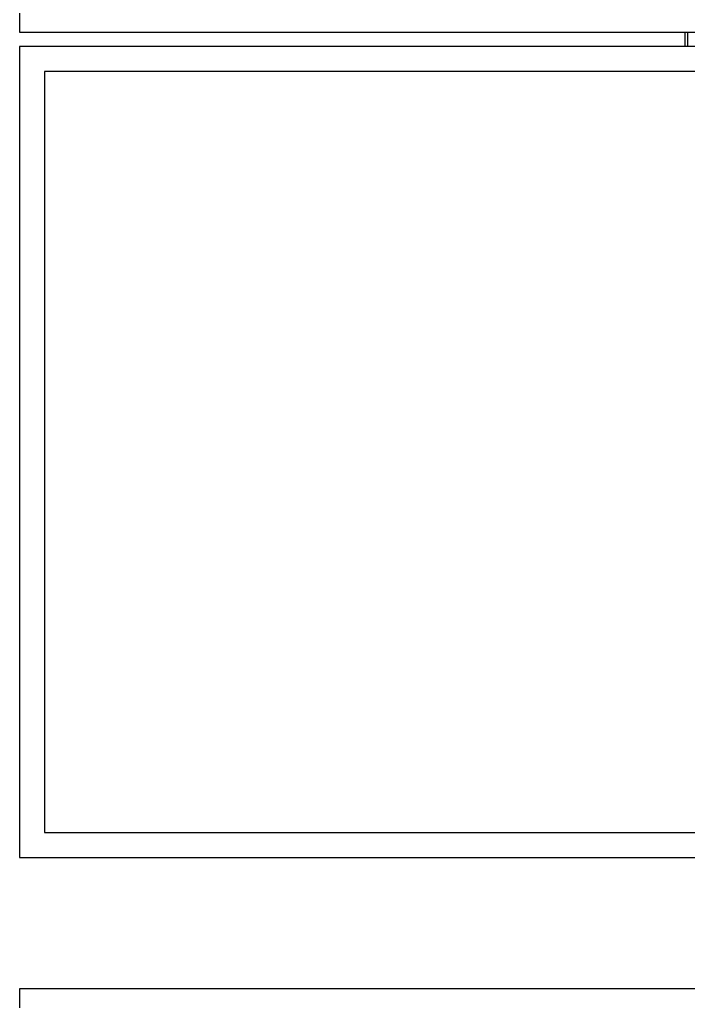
# Model space of a CAD drawing. Header units: inches. Extents: x -1851 to 6314, y -1304 to 4687.
# Drawn here: x 423.5 to 460.4, y 2433 to 2487.1 of the extents above; entities that cross this region are included whole.
import ezdxf

# ---------------------------------------------------------------- set-up
doc = ezdxf.new("R2010")
doc.units = ezdxf.units.IN
doc.header["$MEASUREMENT"] = 0

# ---------------------------------------------------------------- blocks, each defined once
blk = doc.blocks.new('2.4.20_7-7_Mid Plan View')
at = {"color": 7, "linetype": 'Continuous', "lineweight": 25}
for p, q in [((-9.1625, -1.15), (-9.1625, 1.15)), ((-7.8426, 1.15), (-8.9786, 1.15)), ((-8.9786, 1.15), (-8.9786, -1.15)), ((-7.8426, -1.15), (-7.8426, 1.15)), ((-7.8225, 1.15), (-7.8225, -1.15)), ((-6.6865, 1.15), (-7.8225, 1.15)), ((-7.8776, 1.115), (-8.9436, 1.115)), ((-8.9436, 1.115), (-8.9436, -1.115)), ((-7.8776, -1.115), (-7.8776, 1.115)), ((-7.8225, 0.2186), (-7.8426, 0.2186))]:
    blk.add_line(p, q, dxfattribs=at)
at = {"color": 8, "linetype": 'Continuous', "lineweight": 25}
blk.add_line((-7.8225, 0.215), (-7.8426, 0.215), dxfattribs=at)
blk = doc.blocks.new('2.4.20_9_Plan View')
at = {"color": 7, "linetype": 'Continuous', "lineweight": 25}
for p, q in [((34.0798, 7.5459), (30.3412, 7.5459)), ((34.0798, 0), (34.0798, 7.5459)), ((34.6831, 7.5459), (34.6831, 0)), ((34.798, 7.4311), (34.798, 0.1148))]:
    blk.add_line(p, q, dxfattribs=at)

msp = doc.modelspace()

# ---------------------------------------------------------------- block references
at = {"rotation": 90}
for name, p, xscale, yscale, zscale in [('2.4.20_7-7_Mid Plan View', (468.81365, 2794.40906), 39.37008, 39.37008, 39.37008), ('2.4.20_9_Plan View', (514.08924, 2024.72253), 12, 12, 12)]:
    msp.add_blockref(name, p, dxfattribs=dict(at, xscale=xscale, yscale=yscale, zscale=zscale))

doc.saveas('drawing.dxf')
